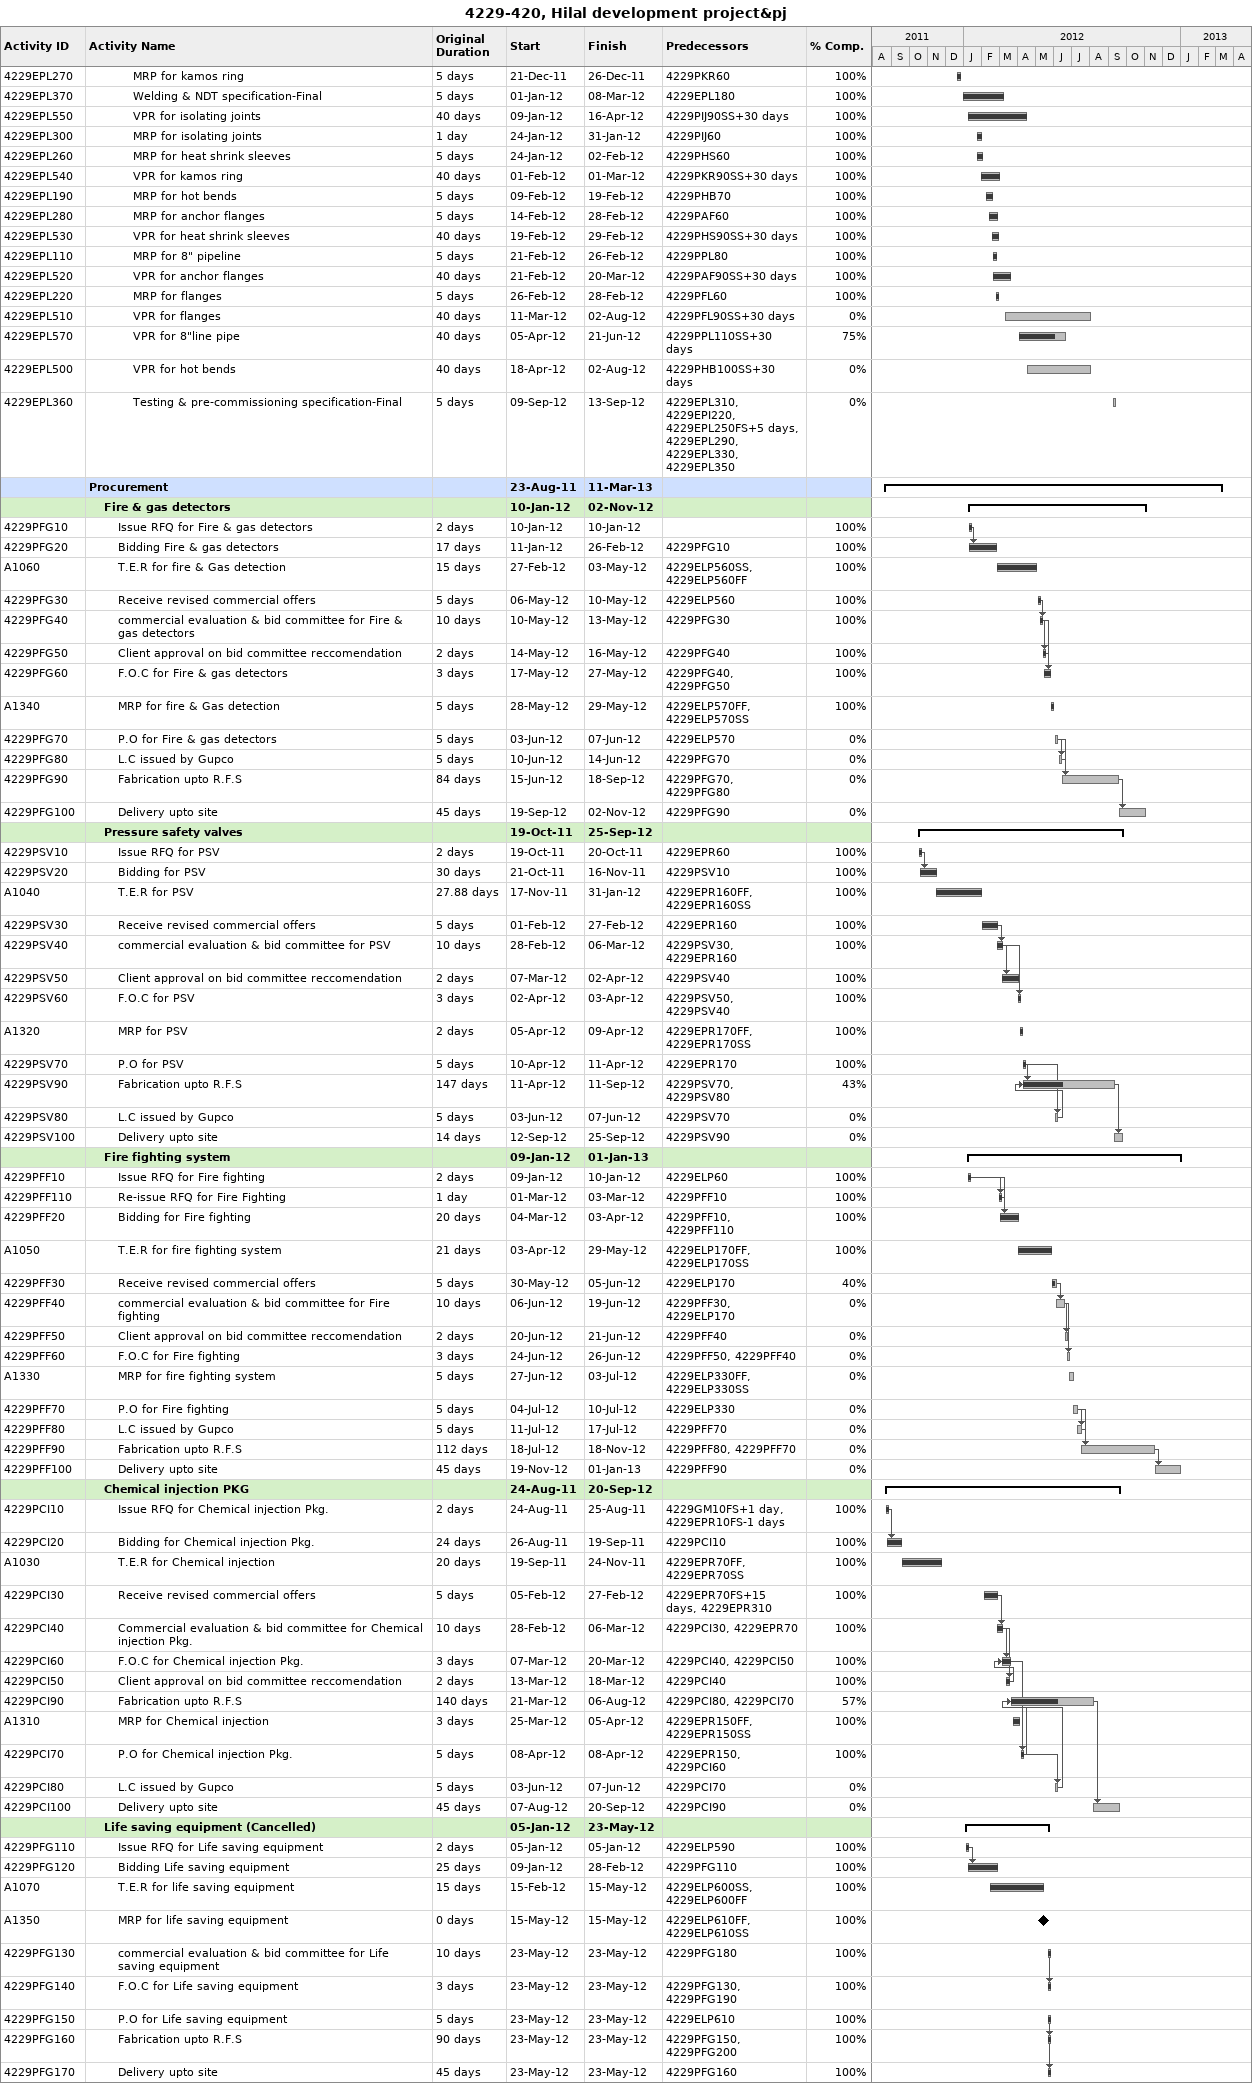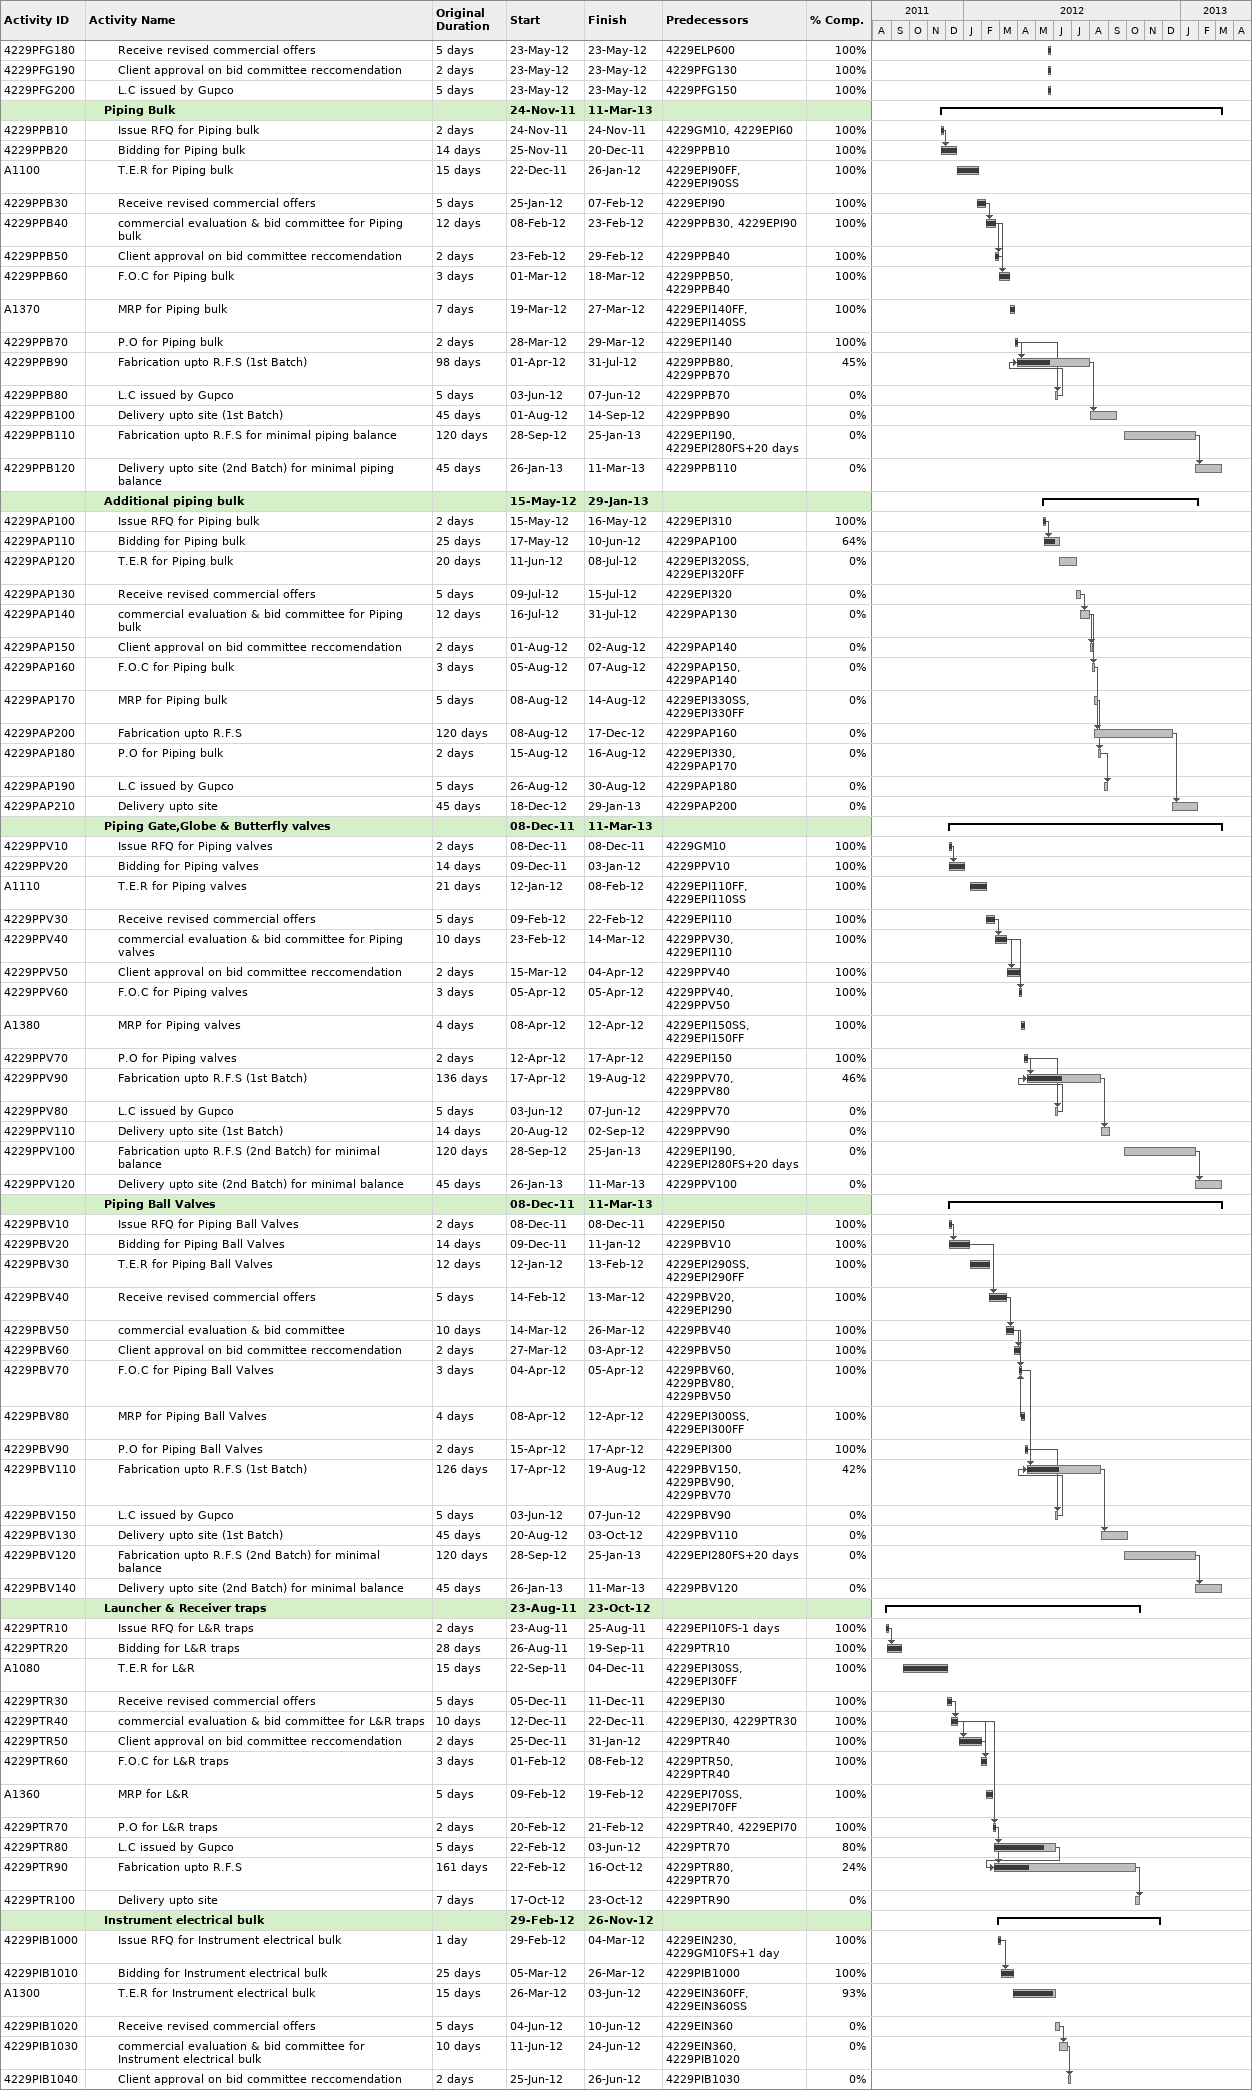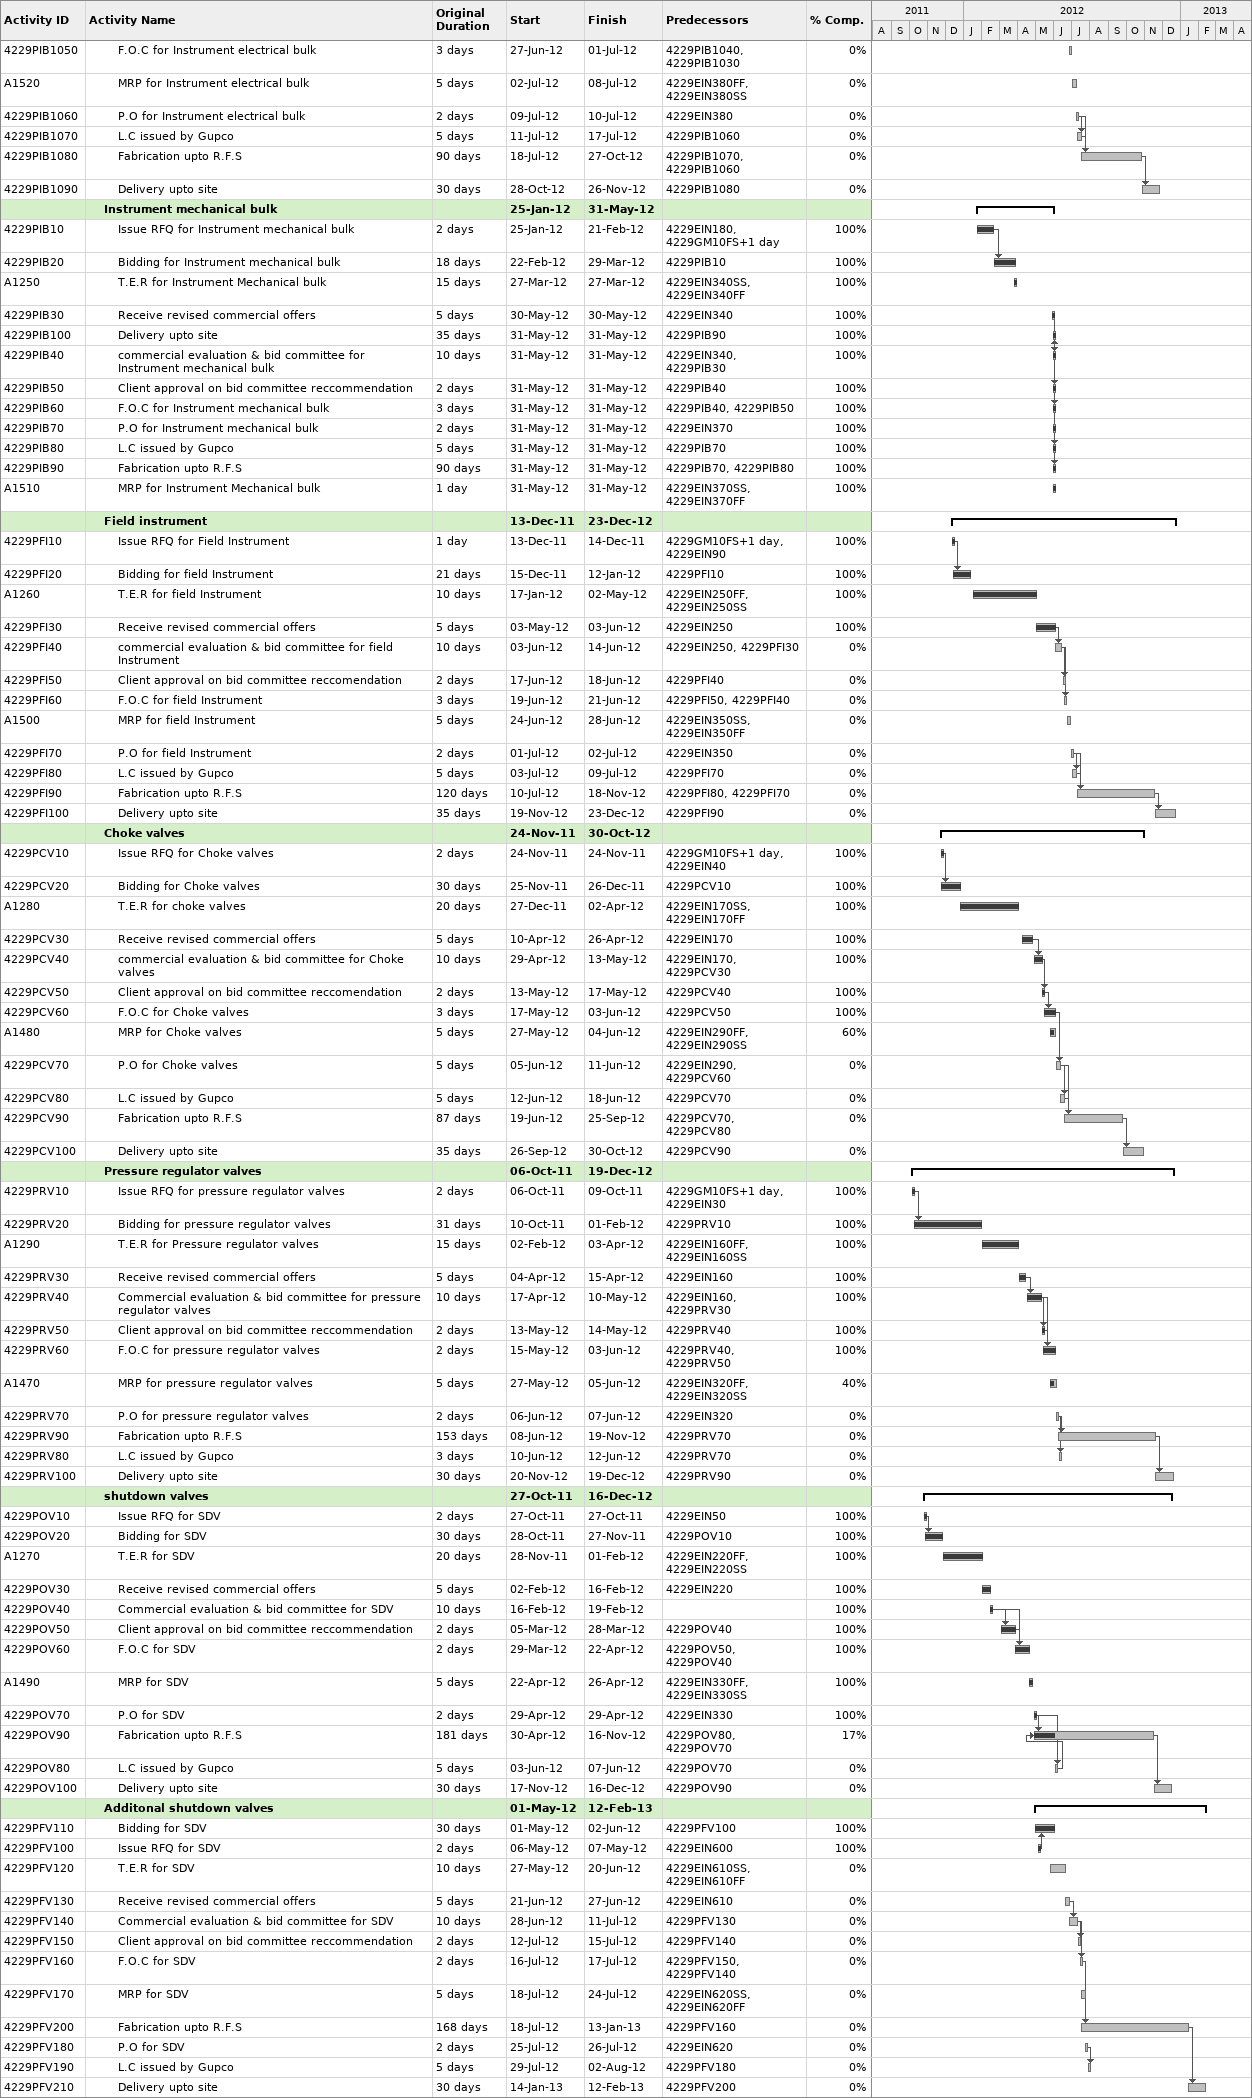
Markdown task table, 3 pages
4229-420, Hilal development project&pj

| ID | Level | Task | Original duration | Start | Finish | Predecessors | % complete |
|---|---|---|---|---|---|---|---|
| 4229EPL270 | 4 | MRP for kamos ring | 5d | 2011-12-21 | 2011-12-26 | 4229PKR60 | 100 |
| 4229EPL370 | 4 | Welding & NDT specification-Final | 5d | 2012-01-01 | 2012-03-08 | 4229EPL180 | 100 |
| 4229EPL550 | 4 | VPR for isolating joints | 40d | 2012-01-09 | 2012-04-16 | 4229PIJ90SS+30d | 100 |
| 4229EPL300 | 4 | MRP for isolating joints | 1d | 2012-01-24 | 2012-01-31 | 4229PIJ60 | 100 |
| 4229EPL260 | 4 | MRP for heat shrink sleeves | 5d | 2012-01-24 | 2012-02-02 | 4229PHS60 | 100 |
| 4229EPL540 | 4 | VPR for kamos ring | 40d | 2012-02-01 | 2012-03-01 | 4229PKR90SS+30d | 100 |
| 4229EPL190 | 4 | MRP for hot bends | 5d | 2012-02-09 | 2012-02-19 | 4229PHB70 | 100 |
| 4229EPL280 | 4 | MRP for anchor flanges | 5d | 2012-02-14 | 2012-02-28 | 4229PAF60 | 100 |
| 4229EPL530 | 4 | VPR for heat shrink sleeves | 40d | 2012-02-19 | 2012-02-29 | 4229PHS90SS+30d | 100 |
| 4229EPL110 | 4 | MRP for 8" pipeline | 5d | 2012-02-21 | 2012-02-26 | 4229PPL80 | 100 |
| 4229EPL520 | 4 | VPR for anchor flanges | 40d | 2012-02-21 | 2012-03-20 | 4229PAF90SS+30d | 100 |
| 4229EPL220 | 4 | MRP for flanges | 5d | 2012-02-26 | 2012-02-28 | 4229PFL60 | 100 |
| 4229EPL510 | 4 | VPR for flanges | 40d | 2012-03-11 | 2012-08-02 | 4229PFL90SS+30d | 0 |
| 4229EPL570 | 4 | VPR for 8"line pipe | 40d | 2012-04-05 | 2012-06-21 | 4229PPL110SS+30d | 75 |
| 4229EPL500 | 4 | VPR for hot bends | 40d | 2012-04-18 | 2012-08-02 | 4229PHB100SS+30d | 0 |
| 4229EPL360 | 4 | Testing & pre-commissioning specification-Final | 5d | 2012-09-09 | 2012-09-13 | 4229EPL310, 4229EPI220, 4229EPL250FS+5d, 4229EPL290, 4229EPL330, 4229EPL350 | 0 |
|  | 1 | **Procurement** |  | 2011-08-23 | 2013-03-11 |  |  |
|  | 2 | **Fire & gas detectors** |  | 2012-01-10 | 2012-11-02 |  |  |
| 4229PFG10 | 3 | Issue RFQ for Fire & gas detectors | 2d | 2012-01-10 | 2012-01-10 |  | 100 |
| 4229PFG20 | 3 | Bidding Fire & gas detectors | 17d | 2012-01-11 | 2012-02-26 | 4229PFG10 | 100 |
| A1060 | 3 | T.E.R for fire & Gas detection | 15d | 2012-02-27 | 2012-05-03 | 4229ELP560SS, 4229ELP560FF | 100 |
| 4229PFG30 | 3 | Receive revised commercial offers | 5d | 2012-05-06 | 2012-05-10 | 4229ELP560 | 100 |
| 4229PFG40 | 3 | commercial evaluation & bid committee for Fire & gas detectors | 10d | 2012-05-10 | 2012-05-13 | 4229PFG30 | 100 |
| 4229PFG50 | 3 | Client approval on bid committee reccomendation | 2d | 2012-05-14 | 2012-05-16 | 4229PFG40 | 100 |
| 4229PFG60 | 3 | F.O.C for Fire & gas detectors | 3d | 2012-05-17 | 2012-05-27 | 4229PFG40, 4229PFG50 | 100 |
| A1340 | 3 | MRP for fire & Gas detection | 5d | 2012-05-28 | 2012-05-29 | 4229ELP570FF, 4229ELP570SS | 100 |
| 4229PFG70 | 3 | P.O for Fire & gas detectors | 5d | 2012-06-03 | 2012-06-07 | 4229ELP570 | 0 |
| 4229PFG80 | 3 | L.C issued by Gupco | 5d | 2012-06-10 | 2012-06-14 | 4229PFG70 | 0 |
| 4229PFG90 | 3 | Fabrication upto R.F.S | 84d | 2012-06-15 | 2012-09-18 | 4229PFG70, 4229PFG80 | 0 |
| 4229PFG100 | 3 | Delivery upto site | 45d | 2012-09-19 | 2012-11-02 | 4229PFG90 | 0 |
|  | 2 | **Pressure safety valves** |  | 2011-10-19 | 2012-09-25 |  |  |
| 4229PSV10 | 3 | Issue RFQ for PSV | 2d | 2011-10-19 | 2011-10-20 | 4229EPR60 | 100 |
| 4229PSV20 | 3 | Bidding for PSV | 30d | 2011-10-21 | 2011-11-16 | 4229PSV10 | 100 |
| A1040 | 3 | T.E.R for PSV | 27.88d | 2011-11-17 | 2012-01-31 | 4229EPR160FF, 4229EPR160SS | 100 |
| 4229PSV30 | 3 | Receive revised commercial offers | 5d | 2012-02-01 | 2012-02-27 | 4229EPR160 | 100 |
| 4229PSV40 | 3 | commercial evaluation & bid committee for PSV | 10d | 2012-02-28 | 2012-03-06 | 4229PSV30, 4229EPR160 | 100 |
| 4229PSV50 | 3 | Client approval on bid committee reccomendation | 2d | 2012-03-07 | 2012-04-02 | 4229PSV40 | 100 |
| 4229PSV60 | 3 | F.O.C for PSV | 3d | 2012-04-02 | 2012-04-03 | 4229PSV50, 4229PSV40 | 100 |
| A1320 | 3 | MRP for PSV | 2d | 2012-04-05 | 2012-04-09 | 4229EPR170FF, 4229EPR170SS | 100 |
| 4229PSV70 | 3 | P.O for PSV | 5d | 2012-04-10 | 2012-04-11 | 4229EPR170 | 100 |
| 4229PSV90 | 3 | Fabrication upto R.F.S | 147d | 2012-04-11 | 2012-09-11 | 4229PSV70, 4229PSV80 | 43 |
| 4229PSV80 | 3 | L.C issued by Gupco | 5d | 2012-06-03 | 2012-06-07 | 4229PSV70 | 0 |
| 4229PSV100 | 3 | Delivery upto site | 14d | 2012-09-12 | 2012-09-25 | 4229PSV90 | 0 |
|  | 2 | **Fire fighting system** |  | 2012-01-09 | 2013-01-01 |  |  |
| 4229PFF10 | 3 | Issue RFQ for Fire fighting | 2d | 2012-01-09 | 2012-01-10 | 4229ELP60 | 100 |
| 4229PFF110 | 3 | Re-issue RFQ for Fire Fighting | 1d | 2012-03-01 | 2012-03-03 | 4229PFF10 | 100 |
| 4229PFF20 | 3 | Bidding for Fire fighting | 20d | 2012-03-04 | 2012-04-03 | 4229PFF10, 4229PFF110 | 100 |
| A1050 | 3 | T.E.R for fire fighting system | 21d | 2012-04-03 | 2012-05-29 | 4229ELP170FF, 4229ELP170SS | 100 |
| 4229PFF30 | 3 | Receive revised commercial offers | 5d | 2012-05-30 | 2012-06-05 | 4229ELP170 | 40 |
| 4229PFF40 | 3 | commercial evaluation & bid committee for Fire fighting | 10d | 2012-06-06 | 2012-06-19 | 4229PFF30, 4229ELP170 | 0 |
| 4229PFF50 | 3 | Client approval on bid committee reccomendation | 2d | 2012-06-20 | 2012-06-21 | 4229PFF40 | 0 |
| 4229PFF60 | 3 | F.O.C for Fire fighting | 3d | 2012-06-24 | 2012-06-26 | 4229PFF50, 4229PFF40 | 0 |
| A1330 | 3 | MRP for fire fighting system | 5d | 2012-06-27 | 2012-07-03 | 4229ELP330FF, 4229ELP330SS | 0 |
| 4229PFF70 | 3 | P.O for Fire fighting | 5d | 2012-07-04 | 2012-07-10 | 4229ELP330 | 0 |
| 4229PFF80 | 3 | L.C issued by Gupco | 5d | 2012-07-11 | 2012-07-17 | 4229PFF70 | 0 |
| 4229PFF90 | 3 | Fabrication upto R.F.S | 112d | 2012-07-18 | 2012-11-18 | 4229PFF80, 4229PFF70 | 0 |
| 4229PFF100 | 3 | Delivery upto site | 45d | 2012-11-19 | 2013-01-01 | 4229PFF90 | 0 |
|  | 2 | **Chemical injection PKG** |  | 2011-08-24 | 2012-09-20 |  |  |
| 4229PCI10 | 3 | Issue RFQ for Chemical injection Pkg. | 2d | 2011-08-24 | 2011-08-25 | 4229GM10FS+1d, 4229EPR10FS-1d | 100 |
| 4229PCI20 | 3 | Bidding for Chemical injection Pkg. | 24d | 2011-08-26 | 2011-09-19 | 4229PCI10 | 100 |
| A1030 | 3 | T.E.R for Chemical injection | 20d | 2011-09-19 | 2011-11-24 | 4229EPR70FF, 4229EPR70SS | 100 |
| 4229PCI30 | 3 | Receive revised commercial offers | 5d | 2012-02-05 | 2012-02-27 | 4229EPR70FS+15d, 4229EPR310 | 100 |
| 4229PCI40 | 3 | Commercial evaluation & bid committee for Chemical injection Pkg. | 10d | 2012-02-28 | 2012-03-06 | 4229PCI30, 4229EPR70 | 100 |
| 4229PCI60 | 3 | F.O.C for Chemical injection Pkg. | 3d | 2012-03-07 | 2012-03-20 | 4229PCI40, 4229PCI50 | 100 |
| 4229PCI50 | 3 | Client approval on bid committee reccomendation | 2d | 2012-03-13 | 2012-03-18 | 4229PCI40 | 100 |
| 4229PCI90 | 3 | Fabrication upto R.F.S | 140d | 2012-03-21 | 2012-08-06 | 4229PCI80, 4229PCI70 | 57 |
| A1310 | 3 | MRP for Chemical injection | 3d | 2012-03-25 | 2012-04-05 | 4229EPR150FF, 4229EPR150SS | 100 |
| 4229PCI70 | 3 | P.O for Chemical injection Pkg. | 5d | 2012-04-08 | 2012-04-08 | 4229EPR150, 4229PCI60 | 100 |
| 4229PCI80 | 3 | L.C issued by Gupco | 5d | 2012-06-03 | 2012-06-07 | 4229PCI70 | 0 |
| 4229PCI100 | 3 | Delivery upto site | 45d | 2012-08-07 | 2012-09-20 | 4229PCI90 | 0 |
|  | 2 | **Life saving equipment (Cancelled)** |  | 2012-01-05 | 2012-05-23 |  |  |
| 4229PFG110 | 3 | Issue RFQ for Life saving equipment | 2d | 2012-01-05 | 2012-01-05 | 4229ELP590 | 100 |
| 4229PFG120 | 3 | Bidding Life saving equipment | 25d | 2012-01-09 | 2012-02-28 | 4229PFG110 | 100 |
| A1070 | 3 | T.E.R for life saving equipment | 15d | 2012-02-15 | 2012-05-15 | 4229ELP600SS, 4229ELP600FF | 100 |
| A1350 | 3 | MRP for life saving equipment | 0d | 2012-05-15 | 2012-05-15 | 4229ELP610FF, 4229ELP610SS | 100 |
| 4229PFG130 | 3 | commercial evaluation & bid committee for Life saving equipment | 10d | 2012-05-23 | 2012-05-23 | 4229PFG180 | 100 |
| 4229PFG140 | 3 | F.O.C for Life saving equipment | 3d | 2012-05-23 | 2012-05-23 | 4229PFG130, 4229PFG190 | 100 |
| 4229PFG150 | 3 | P.O for Life saving equipment | 5d | 2012-05-23 | 2012-05-23 | 4229ELP610 | 100 |
| 4229PFG160 | 3 | Fabrication upto R.F.S | 90d | 2012-05-23 | 2012-05-23 | 4229PFG150, 4229PFG200 | 100 |
| 4229PFG170 | 3 | Delivery upto site | 45d | 2012-05-23 | 2012-05-23 | 4229PFG160 | 100 |
| 4229PFG180 | 3 | Receive revised commercial offers | 5d | 2012-05-23 | 2012-05-23 | 4229ELP600 | 100 |
| 4229PFG190 | 3 | Client approval on bid committee reccomendation | 2d | 2012-05-23 | 2012-05-23 | 4229PFG130 | 100 |
| 4229PFG200 | 3 | L.C issued by Gupco | 5d | 2012-05-23 | 2012-05-23 | 4229PFG150 | 100 |
|  | 2 | **Piping Bulk** |  | 2011-11-24 | 2013-03-11 |  |  |
| 4229PPB10 | 3 | Issue RFQ for Piping bulk | 2d | 2011-11-24 | 2011-11-24 | 4229GM10, 4229EPI60 | 100 |
| 4229PPB20 | 3 | Bidding for Piping bulk | 14d | 2011-11-25 | 2011-12-20 | 4229PPB10 | 100 |
| A1100 | 3 | T.E.R for Piping bulk | 15d | 2011-12-22 | 2012-01-26 | 4229EPI90FF, 4229EPI90SS | 100 |
| 4229PPB30 | 3 | Receive revised commercial offers | 5d | 2012-01-25 | 2012-02-07 | 4229EPI90 | 100 |
| 4229PPB40 | 3 | commercial evaluation & bid committee for Piping bulk | 12d | 2012-02-08 | 2012-02-23 | 4229PPB30, 4229EPI90 | 100 |
| 4229PPB50 | 3 | Client approval on bid committee reccomendation | 2d | 2012-02-23 | 2012-02-29 | 4229PPB40 | 100 |
| 4229PPB60 | 3 | F.O.C for Piping bulk | 3d | 2012-03-01 | 2012-03-18 | 4229PPB50, 4229PPB40 | 100 |
| A1370 | 3 | MRP for Piping bulk | 7d | 2012-03-19 | 2012-03-27 | 4229EPI140FF, 4229EPI140SS | 100 |
| 4229PPB70 | 3 | P.O for Piping bulk | 2d | 2012-03-28 | 2012-03-29 | 4229EPI140 | 100 |
| 4229PPB90 | 3 | Fabrication upto R.F.S (1st Batch) | 98d | 2012-04-01 | 2012-07-31 | 4229PPB80, 4229PPB70 | 45 |
| 4229PPB80 | 3 | L.C issued by Gupco | 5d | 2012-06-03 | 2012-06-07 | 4229PPB70 | 0 |
| 4229PPB100 | 3 | Delivery upto site (1st Batch) | 45d | 2012-08-01 | 2012-09-14 | 4229PPB90 | 0 |
| 4229PPB110 | 3 | Fabrication upto R.F.S for minimal piping balance | 120d | 2012-09-28 | 2013-01-25 | 4229EPI190, 4229EPI280FS+20d | 0 |
| 4229PPB120 | 3 | Delivery upto site (2nd Batch) for minimal piping balance | 45d | 2013-01-26 | 2013-03-11 | 4229PPB110 | 0 |
|  | 2 | **Additional piping bulk** |  | 2012-05-15 | 2013-01-29 |  |  |
| 4229PAP100 | 3 | Issue RFQ for Piping bulk | 2d | 2012-05-15 | 2012-05-16 | 4229EPI310 | 100 |
| 4229PAP110 | 3 | Bidding for Piping bulk | 25d | 2012-05-17 | 2012-06-10 | 4229PAP100 | 64 |
| 4229PAP120 | 3 | T.E.R for Piping bulk | 20d | 2012-06-11 | 2012-07-08 | 4229EPI320SS, 4229EPI320FF | 0 |
| 4229PAP130 | 3 | Receive revised commercial offers | 5d | 2012-07-09 | 2012-07-15 | 4229EPI320 | 0 |
| 4229PAP140 | 3 | commercial evaluation & bid committee for Piping bulk | 12d | 2012-07-16 | 2012-07-31 | 4229PAP130 | 0 |
| 4229PAP150 | 3 | Client approval on bid committee reccomendation | 2d | 2012-08-01 | 2012-08-02 | 4229PAP140 | 0 |
| 4229PAP160 | 3 | F.O.C for Piping bulk | 3d | 2012-08-05 | 2012-08-07 | 4229PAP150, 4229PAP140 | 0 |
| 4229PAP170 | 3 | MRP for Piping bulk | 5d | 2012-08-08 | 2012-08-14 | 4229EPI330SS, 4229EPI330FF | 0 |
| 4229PAP200 | 3 | Fabrication upto R.F.S | 120d | 2012-08-08 | 2012-12-17 | 4229PAP160 | 0 |
| 4229PAP180 | 3 | P.O for Piping bulk | 2d | 2012-08-15 | 2012-08-16 | 4229EPI330, 4229PAP170 | 0 |
| 4229PAP190 | 3 | L.C issued by Gupco | 5d | 2012-08-26 | 2012-08-30 | 4229PAP180 | 0 |
| 4229PAP210 | 3 | Delivery upto site | 45d | 2012-12-18 | 2013-01-29 | 4229PAP200 | 0 |
|  | 2 | **Piping Gate,Globe & Butterfly valves** |  | 2011-12-08 | 2013-03-11 |  |  |
| 4229PPV10 | 3 | Issue RFQ for Piping valves | 2d | 2011-12-08 | 2011-12-08 | 4229GM10 | 100 |
| 4229PPV20 | 3 | Bidding for Piping valves | 14d | 2011-12-09 | 2012-01-03 | 4229PPV10 | 100 |
| A1110 | 3 | T.E.R for Piping valves | 21d | 2012-01-12 | 2012-02-08 | 4229EPI110FF, 4229EPI110SS | 100 |
| 4229PPV30 | 3 | Receive revised commercial offers | 5d | 2012-02-09 | 2012-02-22 | 4229EPI110 | 100 |
| 4229PPV40 | 3 | commercial evaluation & bid committee for Piping valves | 10d | 2012-02-23 | 2012-03-14 | 4229PPV30, 4229EPI110 | 100 |
| 4229PPV50 | 3 | Client approval on bid committee reccomendation | 2d | 2012-03-15 | 2012-04-04 | 4229PPV40 | 100 |
| 4229PPV60 | 3 | F.O.C for Piping valves | 3d | 2012-04-05 | 2012-04-05 | 4229PPV40, 4229PPV50 | 100 |
| A1380 | 3 | MRP for Piping valves | 4d | 2012-04-08 | 2012-04-12 | 4229EPI150SS, 4229EPI150FF | 100 |
| 4229PPV70 | 3 | P.O for Piping valves | 2d | 2012-04-12 | 2012-04-17 | 4229EPI150 | 100 |
| 4229PPV90 | 3 | Fabrication upto R.F.S (1st Batch) | 136d | 2012-04-17 | 2012-08-19 | 4229PPV70, 4229PPV80 | 46 |
| 4229PPV80 | 3 | L.C issued by Gupco | 5d | 2012-06-03 | 2012-06-07 | 4229PPV70 | 0 |
| 4229PPV110 | 3 | Delivery upto site (1st Batch) | 14d | 2012-08-20 | 2012-09-02 | 4229PPV90 | 0 |
| 4229PPV100 | 3 | Fabrication upto R.F.S (2nd Batch) for minimal balance | 120d | 2012-09-28 | 2013-01-25 | 4229EPI190, 4229EPI280FS+20d | 0 |
| 4229PPV120 | 3 | Delivery upto site (2nd Batch) for minimal balance | 45d | 2013-01-26 | 2013-03-11 | 4229PPV100 | 0 |
|  | 2 | **Piping Ball Valves** |  | 2011-12-08 | 2013-03-11 |  |  |
| 4229PBV10 | 3 | Issue RFQ for Piping Ball Valves | 2d | 2011-12-08 | 2011-12-08 | 4229EPI50 | 100 |
| 4229PBV20 | 3 | Bidding for Piping Ball Valves | 14d | 2011-12-09 | 2012-01-11 | 4229PBV10 | 100 |
| 4229PBV30 | 3 | T.E.R for Piping Ball Valves | 12d | 2012-01-12 | 2012-02-13 | 4229EPI290SS, 4229EPI290FF | 100 |
| 4229PBV40 | 3 | Receive revised commercial offers | 5d | 2012-02-14 | 2012-03-13 | 4229PBV20, 4229EPI290 | 100 |
| 4229PBV50 | 3 | commercial evaluation & bid committee | 10d | 2012-03-14 | 2012-03-26 | 4229PBV40 | 100 |
| 4229PBV60 | 3 | Client approval on bid committee reccomendation | 2d | 2012-03-27 | 2012-04-03 | 4229PBV50 | 100 |
| 4229PBV70 | 3 | F.O.C for Piping Ball Valves | 3d | 2012-04-04 | 2012-04-05 | 4229PBV60, 4229PBV80, 4229PBV50 | 100 |
| 4229PBV80 | 3 | MRP for Piping Ball Valves | 4d | 2012-04-08 | 2012-04-12 | 4229EPI300SS, 4229EPI300FF | 100 |
| 4229PBV90 | 3 | P.O for Piping Ball Valves | 2d | 2012-04-15 | 2012-04-17 | 4229EPI300 | 100 |
| 4229PBV110 | 3 | Fabrication upto R.F.S (1st Batch) | 126d | 2012-04-17 | 2012-08-19 | 4229PBV150, 4229PBV90, 4229PBV70 | 42 |
| 4229PBV150 | 3 | L.C issued by Gupco | 5d | 2012-06-03 | 2012-06-07 | 4229PBV90 | 0 |
| 4229PBV130 | 3 | Delivery upto site (1st Batch) | 45d | 2012-08-20 | 2012-10-03 | 4229PBV110 | 0 |
| 4229PBV120 | 3 | Fabrication upto R.F.S (2nd Batch) for minimal balance | 120d | 2012-09-28 | 2013-01-25 | 4229EPI280FS+20d | 0 |
| 4229PBV140 | 3 | Delivery upto site (2nd Batch) for minimal balance | 45d | 2013-01-26 | 2013-03-11 | 4229PBV120 | 0 |
|  | 2 | **Launcher & Receiver traps** |  | 2011-08-23 | 2012-10-23 |  |  |
| 4229PTR10 | 3 | Issue RFQ for L&R traps | 2d | 2011-08-23 | 2011-08-25 | 4229EPI10FS-1d | 100 |
| 4229PTR20 | 3 | Bidding for L&R traps | 28d | 2011-08-26 | 2011-09-19 | 4229PTR10 | 100 |
| A1080 | 3 | T.E.R for L&R | 15d | 2011-09-22 | 2011-12-04 | 4229EPI30SS, 4229EPI30FF | 100 |
| 4229PTR30 | 3 | Receive revised commercial offers | 5d | 2011-12-05 | 2011-12-11 | 4229EPI30 | 100 |
| 4229PTR40 | 3 | commercial evaluation & bid committee for L&R traps | 10d | 2011-12-12 | 2011-12-22 | 4229EPI30, 4229PTR30 | 100 |
| 4229PTR50 | 3 | Client approval on bid committee reccomendation | 2d | 2011-12-25 | 2012-01-31 | 4229PTR40 | 100 |
| 4229PTR60 | 3 | F.O.C for L&R traps | 3d | 2012-02-01 | 2012-02-08 | 4229PTR50, 4229PTR40 | 100 |
| A1360 | 3 | MRP for L&R | 5d | 2012-02-09 | 2012-02-19 | 4229EPI70SS, 4229EPI70FF | 100 |
| 4229PTR70 | 3 | P.O for L&R traps | 2d | 2012-02-20 | 2012-02-21 | 4229PTR40, 4229EPI70 | 100 |
| 4229PTR80 | 3 | L.C issued by Gupco | 5d | 2012-02-22 | 2012-06-03 | 4229PTR70 | 80 |
| 4229PTR90 | 3 | Fabrication upto R.F.S | 161d | 2012-02-22 | 2012-10-16 | 4229PTR80, 4229PTR70 | 24 |
| 4229PTR100 | 3 | Delivery upto site | 7d | 2012-10-17 | 2012-10-23 | 4229PTR90 | 0 |
|  | 2 | **Instrument electrical bulk** |  | 2012-02-29 | 2012-11-26 |  |  |
| 4229PIB1000 | 3 | Issue RFQ for Instrument electrical bulk | 1d | 2012-02-29 | 2012-03-04 | 4229EIN230, 4229GM10FS+1d | 100 |
| 4229PIB1010 | 3 | Bidding for Instrument electrical bulk | 25d | 2012-03-05 | 2012-03-26 | 4229PIB1000 | 100 |
| A1300 | 3 | T.E.R for Instrument electrical bulk | 15d | 2012-03-26 | 2012-06-03 | 4229EIN360FF, 4229EIN360SS | 93 |
| 4229PIB1020 | 3 | Receive revised commercial offers | 5d | 2012-06-04 | 2012-06-10 | 4229EIN360 | 0 |
| 4229PIB1030 | 3 | commercial evaluation & bid committee for Instrument electrical bulk | 10d | 2012-06-11 | 2012-06-24 | 4229EIN360, 4229PIB1020 | 0 |
| 4229PIB1040 | 3 | Client approval on bid committee reccomendation | 2d | 2012-06-25 | 2012-06-26 | 4229PIB1030 | 0 |
| 4229PIB1050 | 3 | F.O.C for Instrument electrical bulk | 3d | 2012-06-27 | 2012-07-01 | 4229PIB1040, 4229PIB1030 | 0 |
| A1520 | 3 | MRP for Instrument electrical bulk | 5d | 2012-07-02 | 2012-07-08 | 4229EIN380FF, 4229EIN380SS | 0 |
| 4229PIB1060 | 3 | P.O for Instrument electrical bulk | 2d | 2012-07-09 | 2012-07-10 | 4229EIN380 | 0 |
| 4229PIB1070 | 3 | L.C issued by Gupco | 5d | 2012-07-11 | 2012-07-17 | 4229PIB1060 | 0 |
| 4229PIB1080 | 3 | Fabrication upto R.F.S | 90d | 2012-07-18 | 2012-10-27 | 4229PIB1070, 4229PIB1060 | 0 |
| 4229PIB1090 | 3 | Delivery upto site | 30d | 2012-10-28 | 2012-11-26 | 4229PIB1080 | 0 |
|  | 2 | **Instrument mechanical bulk** |  | 2012-01-25 | 2012-05-31 |  |  |
| 4229PIB10 | 3 | Issue RFQ for Instrument mechanical bulk | 2d | 2012-01-25 | 2012-02-21 | 4229EIN180, 4229GM10FS+1d | 100 |
| 4229PIB20 | 3 | Bidding for Instrument mechanical bulk | 18d | 2012-02-22 | 2012-03-29 | 4229PIB10 | 100 |
| A1250 | 3 | T.E.R for Instrument Mechanical bulk | 15d | 2012-03-27 | 2012-03-27 | 4229EIN340SS, 4229EIN340FF | 100 |
| 4229PIB30 | 3 | Receive revised commercial offers | 5d | 2012-05-30 | 2012-05-30 | 4229EIN340 | 100 |
| 4229PIB100 | 3 | Delivery upto site | 35d | 2012-05-31 | 2012-05-31 | 4229PIB90 | 100 |
| 4229PIB40 | 3 | commercial evaluation & bid committee for Instrument mechanical bulk | 10d | 2012-05-31 | 2012-05-31 | 4229EIN340, 4229PIB30 | 100 |
| 4229PIB50 | 3 | Client approval on bid committee reccommendation | 2d | 2012-05-31 | 2012-05-31 | 4229PIB40 | 100 |
| 4229PIB60 | 3 | F.O.C for Instrument mechanical bulk | 3d | 2012-05-31 | 2012-05-31 | 4229PIB40, 4229PIB50 | 100 |
| 4229PIB70 | 3 | P.O for Instrument mechanical bulk | 2d | 2012-05-31 | 2012-05-31 | 4229EIN370 | 100 |
| 4229PIB80 | 3 | L.C issued by Gupco | 5d | 2012-05-31 | 2012-05-31 | 4229PIB70 | 100 |
| 4229PIB90 | 3 | Fabrication upto R.F.S | 90d | 2012-05-31 | 2012-05-31 | 4229PIB70, 4229PIB80 | 100 |
| A1510 | 3 | MRP for Instrument Mechanical bulk | 1d | 2012-05-31 | 2012-05-31 | 4229EIN370SS, 4229EIN370FF | 100 |
|  | 2 | **Field instrument** |  | 2011-12-13 | 2012-12-23 |  |  |
| 4229PFI10 | 3 | Issue RFQ for Field Instrument | 1d | 2011-12-13 | 2011-12-14 | 4229GM10FS+1d, 4229EIN90 | 100 |
| 4229PFI20 | 3 | Bidding for field Instrument | 21d | 2011-12-15 | 2012-01-12 | 4229PFI10 | 100 |
| A1260 | 3 | T.E.R for field Instrument | 10d | 2012-01-17 | 2012-05-02 | 4229EIN250FF, 4229EIN250SS | 100 |
| 4229PFI30 | 3 | Receive revised commercial offers | 5d | 2012-05-03 | 2012-06-03 | 4229EIN250 | 100 |
| 4229PFI40 | 3 | commercial evaluation & bid committee for field Instrument | 10d | 2012-06-03 | 2012-06-14 | 4229EIN250, 4229PFI30 | 0 |
| 4229PFI50 | 3 | Client approval on bid committee reccomendation | 2d | 2012-06-17 | 2012-06-18 | 4229PFI40 | 0 |
| 4229PFI60 | 3 | F.O.C for field Instrument | 3d | 2012-06-19 | 2012-06-21 | 4229PFI50, 4229PFI40 | 0 |
| A1500 | 3 | MRP for field Instrument | 5d | 2012-06-24 | 2012-06-28 | 4229EIN350SS, 4229EIN350FF | 0 |
| 4229PFI70 | 3 | P.O for field Instrument | 2d | 2012-07-01 | 2012-07-02 | 4229EIN350 | 0 |
| 4229PFI80 | 3 | L.C issued by Gupco | 5d | 2012-07-03 | 2012-07-09 | 4229PFI70 | 0 |
| 4229PFI90 | 3 | Fabrication upto R.F.S | 120d | 2012-07-10 | 2012-11-18 | 4229PFI80, 4229PFI70 | 0 |
| 4229PFI100 | 3 | Delivery upto site | 35d | 2012-11-19 | 2012-12-23 | 4229PFI90 | 0 |
|  | 2 | **Choke valves** |  | 2011-11-24 | 2012-10-30 |  |  |
| 4229PCV10 | 3 | Issue RFQ for Choke valves | 2d | 2011-11-24 | 2011-11-24 | 4229GM10FS+1d, 4229EIN40 | 100 |
| 4229PCV20 | 3 | Bidding for Choke valves | 30d | 2011-11-25 | 2011-12-26 | 4229PCV10 | 100 |
| A1280 | 3 | T.E.R for choke valves | 20d | 2011-12-27 | 2012-04-02 | 4229EIN170SS, 4229EIN170FF | 100 |
| 4229PCV30 | 3 | Receive revised commercial offers | 5d | 2012-04-10 | 2012-04-26 | 4229EIN170 | 100 |
| 4229PCV40 | 3 | commercial evaluation & bid committee for Choke valves | 10d | 2012-04-29 | 2012-05-13 | 4229EIN170, 4229PCV30 | 100 |
| 4229PCV50 | 3 | Client approval on bid committee reccomendation | 2d | 2012-05-13 | 2012-05-17 | 4229PCV40 | 100 |
| 4229PCV60 | 3 | F.O.C for Choke valves | 3d | 2012-05-17 | 2012-06-03 | 4229PCV50 | 100 |
| A1480 | 3 | MRP for Choke valves | 5d | 2012-05-27 | 2012-06-04 | 4229EIN290FF, 4229EIN290SS | 60 |
| 4229PCV70 | 3 | P.O for Choke valves | 5d | 2012-06-05 | 2012-06-11 | 4229EIN290, 4229PCV60 | 0 |
| 4229PCV80 | 3 | L.C issued by Gupco | 5d | 2012-06-12 | 2012-06-18 | 4229PCV70 | 0 |
| 4229PCV90 | 3 | Fabrication upto R.F.S | 87d | 2012-06-19 | 2012-09-25 | 4229PCV70, 4229PCV80 | 0 |
| 4229PCV100 | 3 | Delivery upto site | 35d | 2012-09-26 | 2012-10-30 | 4229PCV90 | 0 |
|  | 2 | **Pressure regulator valves** |  | 2011-10-06 | 2012-12-19 |  |  |
| 4229PRV10 | 3 | Issue RFQ for pressure regulator valves | 2d | 2011-10-06 | 2011-10-09 | 4229GM10FS+1d, 4229EIN30 | 100 |
| 4229PRV20 | 3 | Bidding for pressure regulator valves | 31d | 2011-10-10 | 2012-02-01 | 4229PRV10 | 100 |
| A1290 | 3 | T.E.R for Pressure regulator valves | 15d | 2012-02-02 | 2012-04-03 | 4229EIN160FF, 4229EIN160SS | 100 |
| 4229PRV30 | 3 | Receive revised commercial offers | 5d | 2012-04-04 | 2012-04-15 | 4229EIN160 | 100 |
| 4229PRV40 | 3 | Commercial evaluation & bid committee for pressure regulator valves | 10d | 2012-04-17 | 2012-05-10 | 4229EIN160, 4229PRV30 | 100 |
| 4229PRV50 | 3 | Client approval on bid committee reccommendation | 2d | 2012-05-13 | 2012-05-14 | 4229PRV40 | 100 |
| 4229PRV60 | 3 | F.O.C for pressure regulator valves | 2d | 2012-05-15 | 2012-06-03 | 4229PRV40, 4229PRV50 | 100 |
| A1470 | 3 | MRP for pressure regulator valves | 5d | 2012-05-27 | 2012-06-05 | 4229EIN320FF, 4229EIN320SS | 40 |
| 4229PRV70 | 3 | P.O for pressure regulator valves | 2d | 2012-06-06 | 2012-06-07 | 4229EIN320 | 0 |
| 4229PRV90 | 3 | Fabrication upto R.F.S | 153d | 2012-06-08 | 2012-11-19 | 4229PRV70 | 0 |
| 4229PRV80 | 3 | L.C issued by Gupco | 3d | 2012-06-10 | 2012-06-12 | 4229PRV70 | 0 |
| 4229PRV100 | 3 | Delivery upto site | 30d | 2012-11-20 | 2012-12-19 | 4229PRV90 | 0 |
|  | 2 | **shutdown valves** |  | 2011-10-27 | 2012-12-16 |  |  |
| 4229POV10 | 3 | Issue RFQ for SDV | 2d | 2011-10-27 | 2011-10-27 | 4229EIN50 | 100 |
| 4229POV20 | 3 | Bidding for SDV | 30d | 2011-10-28 | 2011-11-27 | 4229POV10 | 100 |
| A1270 | 3 | T.E.R for SDV | 20d | 2011-11-28 | 2012-02-01 | 4229EIN220FF, 4229EIN220SS | 100 |
| 4229POV30 | 3 | Receive revised commercial offers | 5d | 2012-02-02 | 2012-02-16 | 4229EIN220 | 100 |
| 4229POV40 | 3 | Commercial evaluation & bid committee for SDV | 10d | 2012-02-16 | 2012-02-19 |  | 100 |
| 4229POV50 | 3 | Client approval on bid committee reccommendation | 2d | 2012-03-05 | 2012-03-28 | 4229POV40 | 100 |
| 4229POV60 | 3 | F.O.C for SDV | 2d | 2012-03-29 | 2012-04-22 | 4229POV50, 4229POV40 | 100 |
| A1490 | 3 | MRP for SDV | 5d | 2012-04-22 | 2012-04-26 | 4229EIN330FF, 4229EIN330SS | 100 |
| 4229POV70 | 3 | P.O for SDV | 2d | 2012-04-29 | 2012-04-29 | 4229EIN330 | 100 |
| 4229POV90 | 3 | Fabrication upto R.F.S | 181d | 2012-04-30 | 2012-11-16 | 4229POV80, 4229POV70 | 17 |
| 4229POV80 | 3 | L.C issued by Gupco | 5d | 2012-06-03 | 2012-06-07 | 4229POV70 | 0 |
| 4229POV100 | 3 | Delivery upto site | 30d | 2012-11-17 | 2012-12-16 | 4229POV90 | 0 |
|  | 2 | **Additonal shutdown valves** |  | 2012-05-01 | 2013-02-12 |  |  |
| 4229PFV110 | 3 | Bidding for SDV | 30d | 2012-05-01 | 2012-06-02 | 4229PFV100 | 100 |
| 4229PFV100 | 3 | Issue RFQ for SDV | 2d | 2012-05-06 | 2012-05-07 | 4229EIN600 | 100 |
| 4229PFV120 | 3 | T.E.R for SDV | 10d | 2012-05-27 | 2012-06-20 | 4229EIN610SS, 4229EIN610FF | 0 |
| 4229PFV130 | 3 | Receive revised commercial offers | 5d | 2012-06-21 | 2012-06-27 | 4229EIN610 | 0 |
| 4229PFV140 | 3 | Commercial evaluation & bid committee for SDV | 10d | 2012-06-28 | 2012-07-11 | 4229PFV130 | 0 |
| 4229PFV150 | 3 | Client approval on bid committee reccommendation | 2d | 2012-07-12 | 2012-07-15 | 4229PFV140 | 0 |
| 4229PFV160 | 3 | F.O.C for SDV | 2d | 2012-07-16 | 2012-07-17 | 4229PFV150, 4229PFV140 | 0 |
| 4229PFV170 | 3 | MRP for SDV | 5d | 2012-07-18 | 2012-07-24 | 4229EIN620SS, 4229EIN620FF | 0 |
| 4229PFV200 | 3 | Fabrication upto R.F.S | 168d | 2012-07-18 | 2013-01-13 | 4229PFV160 | 0 |
| 4229PFV180 | 3 | P.O for SDV | 2d | 2012-07-25 | 2012-07-26 | 4229EIN620 | 0 |
| 4229PFV190 | 3 | L.C issued by Gupco | 5d | 2012-07-29 | 2012-08-02 | 4229PFV180 | 0 |
| 4229PFV210 | 3 | Delivery upto site | 30d | 2013-01-14 | 2013-02-12 | 4229PFV200 | 0 |
